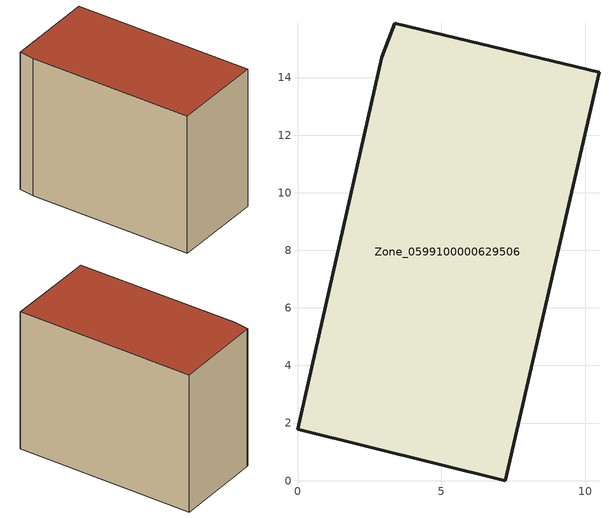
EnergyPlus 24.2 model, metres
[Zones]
Zone_0599100000629506
 floor ground (C_G): 0,1.79 2.92,14.7 3.37,15.88 3.44,15.87 10.47,14.19 7.22,0 z0
 wall outside (C_F): 7.22,0 10.47,14.19 3.44,15.87 3.37,15.88 2.92,14.7 0,1.79 7.22,0 z0:11.66
 roof outside (C_R): 2.92,14.7 0,1.79 7.22,0 10.47,14.19 3.44,15.87 3.37,15.88 z11.66
[BUILDING]
Pand.0599100000629506: North Axis=0; Terrain=City; Loads Convergence Tolerance Value=0.04; Temperature Convergence Tolerance Value=0.4; Solar Distribution=FullExterior; Maximum Number of Warmup Days=25; Minimum Number of Warmup Days=1
[Site:Location]
Rotterdam.The.Hague.AP_ZH_NLD Design_Conditions: Latitude=51.96; Longitude=4.45; Time Zone=1; Elevation=-4.5
[SITE:GROUNDTEMPERATURE:BUILDINGSURFACE]
18, 18, 18, 18, 18, 18, 18, 18, 18, 18, 18, 18
[MATERIAL] Thermal Absorptance=0.9; Solar Absorptance=0.7; Visible Absorptance=0.7
Name | Roughness | Thickness | Conductivity | Density | Specific Heat
G.TI.1946 | MediumSmooth | 0.15 | 1 | 540 | 1210
F.TI.1946 | Rough | 0.3 | 0.857143 | 1920 | 840
R.TI.1946 | MediumRough | 0.2 | 0.1 | 1500 | 1000
[CONSTRUCTION]
C_G: G.TI.1946
C_F: F.TI.1946
C_R: R.TI.1946
[ZONE]
Zone_0599100000629506: Type=1; Multiplier=1; Ceiling Height=Autocalculate; Volume=Autocalculate; Floor Area=autocalculate; Part of Total Floor Area=Yes
[ZONEINFILTRATION:DESIGNFLOWRATE]
Infil_Zone_0599100000629506: Zone or ZoneList or Space or SpaceList=Zone_0599100000629506; Schedule=AlwaysOn; Design Flow Rate Calculation Method=Flow/Area; Flow Rate per Floor Area=0.003; Constant Term Coefficient=1; Temperature Term Coefficient=0; Velocity Term Coefficient=0; Velocity Squared Term Coefficient=0
[HVACTEMPLATE:ZONE:IDEALLOADSAIRSYSTEM]
Zone_0599100000629506: Maximum Heating Supply Air Temperature=50; Minimum Cooling Supply Air Temperature=13; Maximum Heating Supply Air Humidity Ratio=0.0156; Minimum Cooling Supply Air Humidity Ratio=0.0077; Heating Limit=NoLimit; Cooling Limit=NoLimit; Dehumidification Control Type=ConstantSensibleHeatRatio; Cooling Sensible Heat Ratio=0.7; Dehumidification Setpoint=60; Humidification Control Type=None; Humidification Setpoint=30; Outdoor Air Method=None; Outdoor Air Flow Rate per Person=0.00944; Outdoor Air Flow Rate per Zone Floor Area=0; Outdoor Air Flow Rate per Zone=0; Demand Controlled Ventilation Type=None; Outdoor Air Economizer Type=NoEconomizer; Heat Recovery Type=None; Sensible Heat Recovery Effectiveness=0.7; Latent Heat Recovery Effectiveness=0.65
[ZONECONTROL:THERMOSTAT]
ThermostatControl_Zone_0599100000629506: Zone or ZoneList=Zone_0599100000629506; Control Type Schedule=DualSetpointControlType; Control 1=Thermostat_Zone_0599100000629506; Temperature Difference Between Cutout And Setpoint=0
[THERMOSTATSETPOINT:DUALSETPOINT]
Thermostat_Zone_0599100000629506: Heating Setpoint Temperature Schedule=HeatingSetpoint_Zone_0599100000629506; Cooling Setpoint Temperature Schedule=CoolingSetpoint_Zone_0599100000629506
[SCHEDULE:COMPACT]
HeatingSetpoint_Zone_0599100000629506: Through: 12/31, For: AllDays, Until: 24:00, 21
CoolingSetpoint_Zone_0599100000629506: Through: 12/31, For: AllDays, Until: 24:00, 24
DualSetpointControlType: Through: 12/31, For: AllDays, Until: 24:00, 4
AlwaysOn: Through: 12/31, For: AllDays, Until: 24:00, 1
